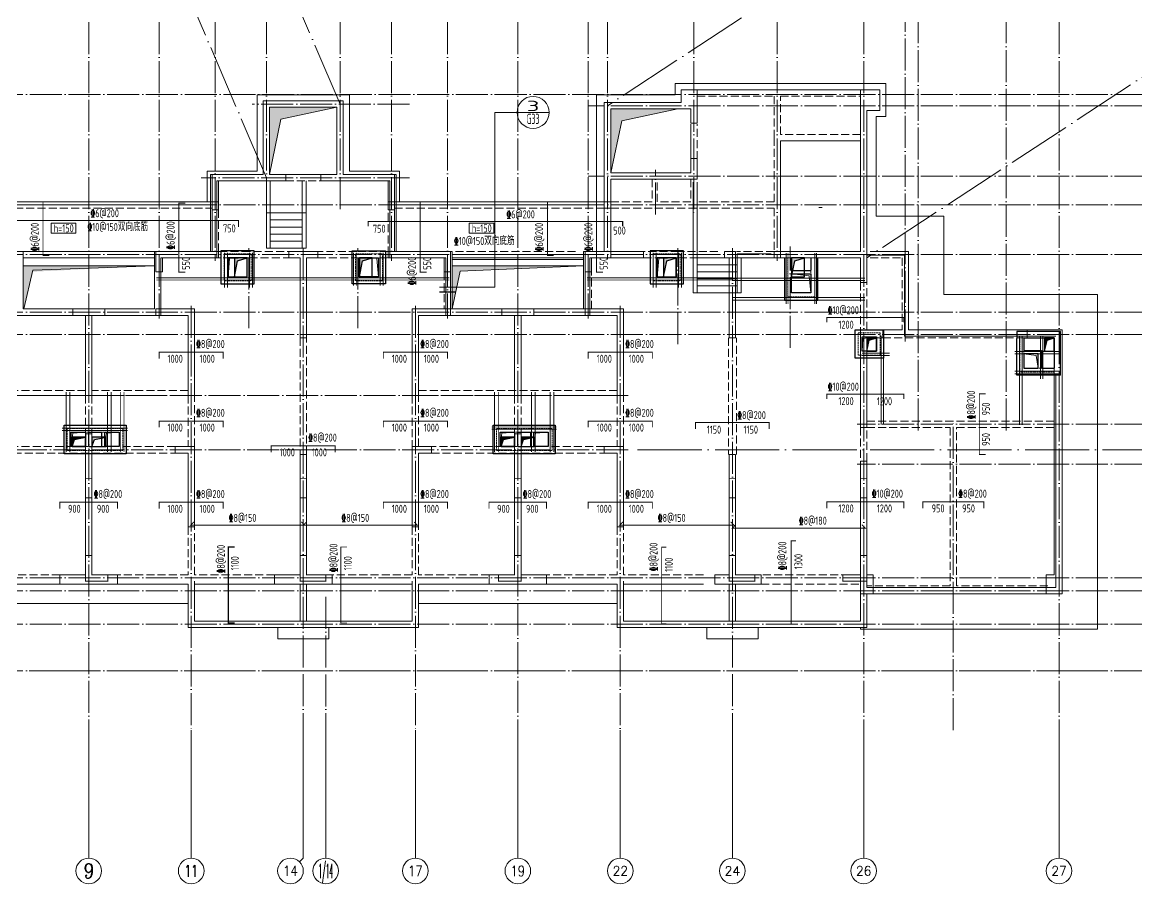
# Model space of a CAD drawing. Extents: x 5874492 to 7194610, y -939842 to -279257.
# Drawn here: x 6605975 to 6640777, y -862146 to -835237 of the extents above; entities that cross this region are included whole.
import ezdxf
from ezdxf.enums import TextEntityAlignment as Align

# ---------------------------------------------------------------- set-up
doc = ezdxf.new("R2010")
doc.units = 0
doc.header["$LTSCALE"] = 1000
doc.linetypes.add('DASH', pattern=[0.35, 0.25, -0.1])
doc.linetypes.add('DOTE', pattern=[2.42, 2, -0.2, 0.02, -0.2])
for name, color, linetype, lineweight in [('A-平面-屋面线', 40, 'Continuous', 30), ('A-平面-楼梯电梯、台阶坡道', 2, 'Continuous', 15), ('A-平面-楼梯电梯、台阶坡道$J6-屋面层平面图-4', 2, 'Continuous', 15), ('A-平面-虚线', 8, 'DASH', 15), ('A-标注-轴号', 3, 'Continuous', 15), ('A-标注-轴号文字', 7, 'Continuous', 15), ('A-立面-看线', 8, 'Continuous', 9), ('A-轴线-塔楼', 1, 'DOTE', 9), ('A-轴线-隔墙', 41, 'DOTE', 9), ('S-墙柱-COLU', 50, 'Continuous', 20), ('S-墙柱-WALL', 6, 'Continuous', 20), ('S-大样-DIM', 3, 'Continuous', 20), ('S-板-BEAM', 4, 'DASH', 20), ('S-板-BEAM-CON', 2, 'Continuous', 20), ('S-板-大样索引', 3, 'Continuous', 20), ('S-板-板厚', 191, 'Continuous', 20), ('S-板-板面填充', 251, 'Continuous', 20), ('S-板-楼板正筋', 107, 'Continuous', 20), ('S-板-楼板正筋文字', 107, 'Continuous', 20), ('S-板-楼板负筋', 1, 'Continuous', 20), ('S-板-楼板负筋文字', 7, 'Continuous', 20), ('S-板-模板线条', 140, 'Continuous', 20), ('S-板-洞口边线', 211, 'Continuous', 20), ('S-轴网-轴号', 3, 'Continuous', 20), ('S-轴网-轴线', 1, 'DOTE', 9)]:
    doc.layers.add(name, color=color, linetype=linetype, lineweight=lineweight)
doc.layers.add('HOLE', color=5, linetype='Continuous')
doc.layers.add('HOLE_HATCH', color=9, linetype='Continuous')
doc.styles.add('_TCH_AXIS', font='COMPLEX.shx', dxfattribs={"bigfont": 'hztxt.shx'})
doc.styles.add('COMPLEX', font='COMPLEX')
doc.styles.add('TSSD_Rein', font='tssdeng.shx', dxfattribs={"width": 0.7, "bigfont": 'hztxt.shx'})

# ---------------------------------------------------------------- blocks, each defined once
blk = doc.blocks.new('dsjhgkjhgk')
at = {"layer": 'S-板-BEAM'}
for p, q in [((6624691, -1595604), (6627091, -1595604)), ((6627091, -1595604), (6627091, -1596904)), ((6627291, -1595604), (6629791, -1595604)), ((6627291, -1596804), (6627291, -1595604)), ((6624691, -1597579), (6624691, -1596479)), ((6627091, -1596904), (6627091, -1598904)), ((6629791, -1596804), (6627291, -1596804)), ((6611841, -1598254), (6612941, -1598254)), ((6623291, -1598204), (6623291, -1598904)), ((6623441, -1598904), (6623441, -1598204)), ((6624491, -1598204), (6624491, -1598904)), ((6624691, -1598904), (6624691, -1598204)), ((6609741, -1598904), (6600491, -1598904)), ((6601991, -1599104), (6609541, -1599104)), ((6609741, -1600454), (6609741, -1598904)), ((6615041, -1598904), (6615041, -1600454)), ((6615241, -1599104), (6621791, -1599104)), ((6623291, -1598904), (6621991, -1598904)), ((6621991, -1599104), (6623366, -1599104)), ((6621991, -1600454), (6621991, -1599104)), ((6623366, -1599104), (6627091, -1599104)), ((6624491, -1598904), (6623441, -1598904)), ((6627091, -1598904), (6624691, -1598904)), ((6627091, -1599104), (6627091, -1600454)), ((6607741, -1600454), (6603641, -1600454)), ((6610716, -1600454), (6609741, -1600454)), ((6612141, -1600454), (6610716, -1600454)), ((6614066, -1600454), (6612841, -1600454)), ((6615041, -1600454), (6614066, -1600454)), ((6620891, -1600454), (6617041, -1600454)), ((6624116, -1600454), (6623016, -1600454)), ((6625341, -1600454), (6624116, -1600454)), ((6627091, -1600454), (6625916, -1600454)), ((6609541, -1600654), (6610708, -1600654)), ((6610708, -1600654), (6612141, -1600654)), ((6612841, -1600654), (6614066, -1600654)), ((6614066, -1600654), (6615241, -1600654)), ((6623016, -1600654), (6624116, -1600654)), ((6624116, -1600654), (6625341, -1600654)), ((6625916, -1600654), (6627491, -1600654)), ((6630091, -1600654), (6631091, -1600654)), ((6631091, -1600654), (6631091, -1602904)), ((6616791, -1601094), (6616791, -1602254)), ((6621391, -1602254), (6621391, -1601094)), ((6629791, -1601424), (6629791, -1602904)), ((6629991, -1602904), (6629991, -1601424)), ((6603641, -1602454), (6605191, -1602454)), ((6606191, -1602454), (6607741, -1602454)), ((6616791, -1602454), (6618591, -1602454)), ((6619591, -1602454), (6621391, -1602454)), ((6612291, -1603154), (6612291, -1606804)), ((6612491, -1606804), (6612491, -1603154)), ((6625666, -1603154), (6625666, -1606804)), ((6625916, -1606804), (6625916, -1603154)), ((6630491, -1603154), (6631191, -1603154)), ((6631191, -1603154), (6634316, -1603154)), ((6634316, -1603154), (6635001, -1603154)), ((6605591, -1604804), (6602591, -1604804)), ((6602591, -1604954), (6605591, -1604954)), ((6605591, -1604954), (6605591, -1606154)), ((6608791, -1604804), (6605791, -1604804)), ((6605791, -1604954), (6605791, -1606154)), ((6605791, -1604954), (6608791, -1604954)), ((6608791, -1604954), (6608791, -1606554)), ((6608991, -1606554), (6608991, -1604954)), ((6615791, -1604954), (6615791, -1606554)), ((6622191, -1604804), (6615991, -1604804)), ((6615991, -1604954), (6618991, -1604954)), ((6615991, -1606554), (6615991, -1604954)), ((6618991, -1604954), (6618991, -1606154)), ((6619191, -1604954), (6619191, -1606154)), ((6619191, -1604954), (6622191, -1604954)), ((6622191, -1604954), (6622191, -1606554)), ((6622391, -1606554), (6622391, -1604954)), ((6635841, -1605754), (6629991, -1605754)), ((6629791, -1605954), (6629791, -1607004)), ((6629991, -1607004), (6629991, -1605954)), ((6629991, -1605954), (6632591, -1605954)), ((6632591, -1605954), (6632591, -1610904)), ((6632791, -1605954), (6635841, -1605954)), ((6632791, -1610904), (6632791, -1605954)), ((6608391, -1606554), (6602991, -1606554)), ((6602991, -1606754), (6608391, -1606754)), ((6621791, -1606554), (6616391, -1606554)), ((6616391, -1606754), (6621791, -1606754)), ((6608791, -1609054), (6608791, -1610554)), ((6608991, -1610554), (6608991, -1609054)), ((6615791, -1609054), (6615791, -1610554)), ((6615991, -1610554), (6615991, -1609054)), ((6622191, -1609054), (6622191, -1610554)), ((6622391, -1610554), (6622391, -1609054)), ((6604791, -1610554), (6602591, -1610554)), ((6608791, -1610554), (6606591, -1610554)), ((6611841, -1610554), (6608991, -1610554)), ((6615791, -1610554), (6613291, -1610554)), ((6618191, -1610554), (6615991, -1610554)), ((6622191, -1610554), (6619991, -1610554)), ((6624891, -1610554), (6622391, -1610554)), ((6629791, -1610554), (6626691, -1610554)), ((6626691, -1610854), (6629791, -1610854)), ((6632591, -1610904), (6629991, -1610904)), ((6635641, -1610904), (6632791, -1610904))]:
    blk.add_line(p, q, dxfattribs=at)
at = {"layer": 'S-板-BEAM-CON'}
for p, q in [((6627191, -1595404), (6624691, -1595404)), ((6629791, -1595404), (6627191, -1595404)), ((6624491, -1596479), (6624491, -1597579)), ((6627291, -1597004), (6629791, -1597004)), ((6627291, -1600654), (6627291, -1597004)), ((6612941, -1598054), (6611841, -1598054)), ((6609541, -1599104), (6609541, -1600454)), ((6621991, -1598904), (6615041, -1598904)), ((6615241, -1600454), (6615241, -1599104)), ((6621791, -1599104), (6621791, -1600454)), ((6631291, -1600454), (6630091, -1600454)), ((6631291, -1602904), (6631291, -1600454)), ((6603641, -1600654), (6607741, -1600654)), ((6617041, -1600704), (6621141, -1600704)), ((6616991, -1602254), (6616991, -1601094)), ((6621191, -1601094), (6621191, -1602254)), ((6618591, -1602254), (6616991, -1602254)), ((6621191, -1602254), (6619591, -1602254)), ((6631091, -1602904), (6630491, -1602904)), ((6634316, -1602904), (6631291, -1602904)), ((6635001, -1602904), (6634316, -1602904)), ((6602591, -1610854), (6604791, -1610854)), ((6606591, -1610854), (6608791, -1610854)), ((6608791, -1610854), (6608791, -1612204)), ((6608991, -1610854), (6611841, -1610854)), ((6608991, -1612004), (6608991, -1610854)), ((6612291, -1610854), (6612291, -1612004)), ((6612491, -1612004), (6612491, -1610854)), ((6613291, -1610854), (6615791, -1610854)), ((6615791, -1610854), (6615791, -1612004)), ((6615991, -1610854), (6618191, -1610854)), ((6615991, -1612204), (6615991, -1610854)), ((6619991, -1610854), (6622191, -1610854)), ((6622191, -1610854), (6622191, -1612204)), ((6622391, -1610854), (6624891, -1610854)), ((6622391, -1612004), (6622391, -1610854)), ((6625691, -1610854), (6625691, -1612004)), ((6625891, -1612004), (6625891, -1610854)), ((6629791, -1611154), (6629791, -1612004)), ((6629991, -1611154), (6632691, -1611154)), ((6629991, -1612204), (6629991, -1611154)), ((6632691, -1611154), (6635641, -1611154)), ((6612291, -1612004), (6608991, -1612004)), ((6615791, -1612004), (6612491, -1612004)), ((6625691, -1612004), (6622391, -1612004)), ((6629791, -1612004), (6625891, -1612004)), ((6608791, -1612204), (6615991, -1612204)), ((6622191, -1612204), (6629991, -1612204))]:
    blk.add_line(p, q, dxfattribs=at)
at = {"layer": 'S-板-模板线条'}
for p, q in [((6609491, -1598054), (6611051, -1598054)), ((6609491, -1600454), (6609491, -1598054)), ((6615291, -1598054), (6613731, -1598054)), ((6615291, -1600454), (6615291, -1598054)), ((6609691, -1598254), (6611051, -1598254)), ((6609691, -1600654), (6609691, -1598254)), ((6615091, -1598254), (6613731, -1598254)), ((6615091, -1600654), (6615091, -1598254)), ((6602041, -1598904), (6609491, -1598904)), ((6602041, -1599004), (6609491, -1599004)), ((6615291, -1598904), (6621701, -1598904)), ((6615291, -1599004), (6621741, -1599004)), ((6621991, -1599104), (6621991, -1600654)), ((6621791, -1599194), (6621791, -1600454)), ((6632391, -1599354), (6632391, -1601804)), ((6601991, -1600454), (6603641, -1600454)), ((6607741, -1600454), (6603641, -1600454)), ((6603641, -1600454), (6603641, -1602254)), ((6607741, -1600454), (6609491, -1600454)), ((6607741, -1602254), (6607741, -1600454)), ((6617041, -1600454), (6615291, -1600454)), ((6617041, -1602254), (6617041, -1600454)), ((6621141, -1600454), (6621141, -1602254)), ((6621791, -1600454), (6621141, -1600454)), ((6607741, -1600654), (6603641, -1600654)), ((6607941, -1600654), (6609691, -1600654)), ((6607941, -1602454), (6607941, -1600654)), ((6616841, -1600654), (6615091, -1600654)), ((6616841, -1602454), (6616841, -1600654)), ((6617041, -1600554), (6621141, -1600554)), ((6617041, -1600654), (6621141, -1600654)), ((6621341, -1600654), (6621341, -1602454)), ((6621991, -1600654), (6621341, -1600654)), ((6629991, -1600574), (6631171, -1600574)), ((6631171, -1600574), (6631171, -1603104)), ((6607741, -1600904), (6603641, -1600904)), ((6617041, -1600904), (6621141, -1600904)), ((6632391, -1601804), (6637191, -1601804)), ((6637191, -1601804), (6637191, -1612254)), ((6603641, -1602254), (6607741, -1602254)), ((6621141, -1602254), (6617041, -1602254)), ((6603441, -1602454), (6607941, -1602454)), ((6621341, -1602454), (6616841, -1602454)), ((6631171, -1603104), (6635891, -1603104)), ((6635890, -1604274), (6635891, -1610954)), ((6608991, -1612004), (6608991, -1610754)), ((6615791, -1610754), (6615791, -1612004)), ((6622391, -1612004), (6622391, -1610754)), ((6629791, -1610754), (6629791, -1612004)), ((6629991, -1610954), (6629991, -1610754)), ((6635891, -1610954), (6629991, -1610954)), ((6608791, -1611454), (6602591, -1611454)), ((6608791, -1612204), (6608791, -1611454)), ((6615991, -1611454), (6615991, -1612204)), ((6622191, -1611454), (6615991, -1611454)), ((6622191, -1612204), (6622191, -1611454)), ((6615791, -1612004), (6608991, -1612004)), ((6629791, -1612004), (6622391, -1612004)), ((6608891, -1612204), (6608791, -1612204)), ((6615991, -1612204), (6608891, -1612204)), ((6622291, -1612204), (6622191, -1612204)), ((6629991, -1612204), (6622291, -1612204)), ((6637191, -1612254), (6629791, -1612254))]:
    blk.add_line(p, q, dxfattribs=at)
for points in [[(6621551, -1598904), (6621551, -1595564), (6624001, -1595564), (6624001, -1595214), (6630581, -1595214), (6630581, -1596244), (6630281, -1596244), (6630281, -1599354), (6632391, -1599354)], [(6609391, -1598904), (6609391, -1597954), (6610951, -1597954), (6610951, -1595564), (6613831, -1595564), (6613831, -1597954), (6615391, -1597954), (6615391, -1598904)], [(6626591, -1612204), (6626591, -1612554), (6624991, -1612554), (6624991, -1612204)], [(6629791, -1612254), (6629791, -1612204)]]:
    blk.add_lwpolyline(points, dxfattribs=at)
blk.add_lwpolyline([(6611591, -1612204), (6613191, -1612204), (6613191, -1612554), (6611591, -1612554)], close=True, dxfattribs=at)
blk = doc.blocks.new('A$C1FD31F5A')
at = {"layer": 'S-板-大样索引'}
for p, q in [((18678, -509), (19376, -509)), ((18678, -5970), (18678, -509)), ((20376, -509), (19376, -509)), ((16950, -5970), (18678, -5970))]:
    blk.add_line(p, q, dxfattribs=at)
at = {"layer": 'S-板-大样索引', "const_width": 50}
blk.add_lwpolyline([(16950, -6120), (17450, -6120)], dxfattribs=at)
at = {"layer": 'S-板-大样索引'}
blk.add_circle((19876, -509), 500, dxfattribs=at)
at = {"layer": 'S-板-大样索引', "color": 7, "style": 'TSSD_Rein'}
for s, width, p, p2 in [('3', 2.321429, (19675, -469), (20077, -469)), ('G33', 0.590909, (19675, -871), (20077, -871))]:
    blk.add_text(s, height=322, dxfattribs=dict(at, width=width)).set_placement(p, p2, align=Align.FIT)
blk = doc.blocks.new('_AXISO')
blk.add_circle((0, 0), 0.5)
at = {"layer": 'S-轴网-轴号', "style": 'COMPLEX', "width": 1.041667}
blk.add_attdef('A', text='', height=0.56, dxfattribs=at).set_placement((-0.25, -0.28), (0.25, -0.28), align=Align.FIT)
blk = doc.blocks.new('ZHOUWANG3')
at = {"layer": 'A-标注-轴号'}
for p, q in [((105552, 226834), (105552, 222834)), ((108752, 226834), (108752, 222834)), ((112252, 226834), (112252, 222834)), ((112952, 226834), (112952, 222834)), ((115752, 226834), (115752, 222834)), ((118952, 226834), (118952, 222834)), ((122152, 226834), (122152, 222834)), ((125652, 226834), (125652, 222834)), ((129752, 226834), (129752, 222834)), ((135852, 226834), (135852, 222834)), ((112135, 222716), (112252, 222834))]:
    blk.add_line(p, q, dxfattribs=at)
at = {"layer": 'A-轴线-塔楼', "linetype": 'DOTE', "ltscale": 0.5}
for p, q in [((105552, 248942), (105552, 226834)), ((107752, 248942), (107752, 239686)), ((109502, 248942), (109502, 241486)), ((111102, 248942), (111102, 242986)), ((113402, 248942), (113402, 243076)), ((115002, 248942), (115002, 241486)), ((116752, 248942), (116752, 239686)), ((118952, 248942), (118952, 226834)), ((121152, 248942), (121152, 239686)), ((121752, 248942), (121752, 241550)), ((124452, 248942), (124452, 242986)), ((127052, 248942), (127052, 241486)), ((129752, 248942), (129752, 226834)), ((135852, 248942), (135852, 226834)), ((139798, 246686), (85362, 246686)), ((115570, 246386), (110660, 246386)), ((139798, 246336), (121152, 246336)), ((115570, 244086), (109062, 244086)), ((139798, 244136), (121152, 244136)), ((139798, 243236), (85362, 243236)), ((112252, 241886), (112252, 226834)), ((125652, 241886), (125652, 226834)), ((139798, 241686), (85362, 241686)), ((139798, 239886), (85362, 239886)), ((108752, 240086), (108752, 226834)), ((115752, 240086), (115752, 226834)), ((122152, 240086), (122152, 225988)), ((139798, 239186), (85362, 239186)), ((122394, 235586), (101608, 235586)), ((139798, 231586), (85362, 231586)), ((112952, 230993), (112952, 226834)), ((139798, 228686), (85362, 228686))]:
    blk.add_line(p, q, dxfattribs=at)
at = {"layer": 'A-轴线-隔墙', "ltscale": 0.5}
for p, q in [((131052, 238966), (131052, 248942)), ((131452, 236186), (131452, 248942)), ((134202, 236186), (134202, 248942)), ((123252, 242936), (123252, 244336)), ((110552, 239386), (110552, 241886)), ((113952, 239386), (113952, 241886)), ((123952, 238886), (123952, 241886)), ((127452, 238770), (127452, 241936)), ((122394, 237286), (101608, 237286)), ((139798, 236386), (129552, 236386)), ((132552, 226834), (132552, 236486)), ((139798, 235136), (129552, 235136)), ((139798, 231186), (85362, 231186)), ((139798, 230136), (85362, 230136))]:
    blk.add_line(p, q, dxfattribs=at)
at = {"layer": 'A-标注-轴号'}
ref = blk.add_blockref('_AXISO', (105552, 222434), dxfattribs=dict(at, xscale=800, yscale=800, zscale=800))
ref.add_attrib('A', '9', dxfattribs={"layer": 'A-标注-轴号文字', "ltscale": 0.2, "height": 466, "style": '_TCH_AXIS'}).set_placement((105397, 222201), (105707, 222201), align=Align.FIT)
ref = blk.add_blockref('_AXISO', (108752, 222434), dxfattribs=dict(at, xscale=800, yscale=800, zscale=800))
ref.add_attrib('A', '11', dxfattribs={"layer": 'A-标注-轴号文字', "ltscale": 0.2, "height": 368.8, "style": '_TCH_AXIS'}).set_placement((108541, 222249), (108963, 222249), align=Align.FIT)
ref = blk.add_blockref('_AXISO', (111852, 222434), dxfattribs=dict(at, xscale=800, yscale=800, zscale=800))
ref.add_attrib('A', '14', dxfattribs={"layer": 'A-标注-轴号文字', "ltscale": 0.2, "height": 314.1, "style": '_TCH_AXIS'}).set_placement((111620, 222277), (112084, 222277), align=Align.FIT)
ref = blk.add_blockref('_AXISO', (112952, 222434), dxfattribs=dict(at, xscale=800, yscale=800, zscale=800))
ref.add_attrib('A', '1/14', dxfattribs={"layer": 'A-标注-轴号文字', "ltscale": 0.2, "height": 452.5, "style": '_TCH_AXIS', "width": 0.308824}).set_placement((112726, 222207), (113178, 222207), align=Align.FIT)
ref = blk.add_blockref('_AXISO', (115752, 222434), dxfattribs=dict(at, xscale=800, yscale=800, zscale=800))
ref.add_attrib('A', '17', dxfattribs={"layer": 'A-标注-轴号文字', "ltscale": 0.2, "height": 328.4, "style": '_TCH_AXIS'}).set_placement((115525, 222269), (115979, 222269), align=Align.FIT)
ref = blk.add_blockref('_AXISO', (118952, 222434), dxfattribs=dict(at, xscale=800, yscale=800, zscale=800))
ref.add_attrib('A', '19', dxfattribs={"layer": 'A-标注-轴号文字', "ltscale": 0.2, "height": 328.4, "style": '_TCH_AXIS'}).set_placement((118725, 222269), (119179, 222269), align=Align.FIT)
ref = blk.add_blockref('_AXISO', (122152, 222434), dxfattribs=dict(at, xscale=800, yscale=800, zscale=800))
ref.add_attrib('A', '22', dxfattribs={"layer": 'A-标注-轴号文字', "ltscale": 0.2, "height": 294.3, "style": '_TCH_AXIS'}).set_placement((121914, 222286), (122390, 222286), align=Align.FIT)
ref = blk.add_blockref('_AXISO', (125652, 222434), dxfattribs=dict(at, xscale=800, yscale=800, zscale=800))
ref.add_attrib('A', '24', dxfattribs={"layer": 'A-标注-轴号文字', "ltscale": 0.2, "height": 282.2, "style": '_TCH_AXIS'}).set_placement((125410, 222293), (125894, 222293), align=Align.FIT)
ref = blk.add_blockref('_AXISO', (129752, 222434), dxfattribs=dict(at, xscale=800, yscale=800, zscale=800))
ref.add_attrib('A', '26', dxfattribs={"layer": 'A-标注-轴号文字', "ltscale": 0.2, "height": 294.3, "style": '_TCH_AXIS'}).set_placement((129514, 222286), (129990, 222286), align=Align.FIT)
ref = blk.add_blockref('_AXISO', (135852, 222434), dxfattribs=dict(at, xscale=800, yscale=800, zscale=800))
ref.add_attrib('A', '27', dxfattribs={"layer": 'A-标注-轴号文字', "ltscale": 0.2, "height": 294.3, "style": '_TCH_AXIS'}).set_placement((135614, 222286), (136090, 222286), align=Align.FIT)
blk = doc.blocks.new('sgjhfgjhgj')
at = {"layer": 'HOLE_HATCH', "ltscale": 0.5}
for points in [[(282019, 605212), (282419, 605212), (282119, 605112), (282019, 604612)], [(285919, 605212), (286319, 605212), (286019, 605112), (285919, 604612)], [(295419, 605212), (295819, 605212), (295519, 605112), (295419, 604612)], [(299419, 605212), (299819, 605212), (299519, 605112), (299419, 604612)], [(301769, 602712), (302069, 602712), (301844, 602637), (301769, 602292)], [(307319, 602712), (307619, 602712), (307394, 602637), (307319, 602292)], [(276948, 599612), (277368, 599612), (277023, 599537), (276948, 599312)], [(277569, 599612), (278014, 599612), (277644, 599537), (277569, 599312)], [(290348, 599612), (290769, 599612), (290423, 599537), (290348, 599312)], [(290969, 599612), (291381, 599612), (291044, 599537), (290969, 599312)]]:
    blk.add_hatch(color=256, dxfattribs=at).paths.add_polyline_path(points)
at = {"layer": 'HOLE', "ltscale": 0.5}
for points in [[(282019, 604612), (282419, 604612), (282419, 605212), (282019, 605212)], [(285919, 604612), (286319, 604612), (286319, 605212), (285919, 605212)], [(295419, 604612), (295819, 604612), (295819, 605212), (295419, 605212)], [(299419, 604612), (299819, 604612), (299819, 605212), (299419, 605212)], [(301769, 602292), (302069, 602292), (302069, 602712), (301769, 602712)], [(307319, 602292), (307619, 602292), (307619, 602712), (307319, 602712)], [(276948, 599312), (277368, 599312), (277368, 599612), (276948, 599612)], [(277569, 599312), (278014, 599312), (278014, 599612), (277569, 599612)], [(290348, 599312), (290769, 599312), (290769, 599612), (290348, 599612)], [(290969, 599312), (291381, 599312), (291381, 599612), (290969, 599612)]]:
    blk.add_lwpolyline(points, close=True, dxfattribs=at)
for points in [[(282019, 604612), (282119, 605112), (282419, 605212)], [(285919, 604612), (286019, 605112), (286319, 605212)], [(295419, 604612), (295519, 605112), (295819, 605212)], [(299419, 604612), (299519, 605112), (299819, 605212)], [(301769, 602292), (301844, 602637), (302069, 602712)], [(307319, 602292), (307394, 602637), (307619, 602712)], [(276948, 599312), (277023, 599537), (277368, 599612)], [(277569, 599312), (277644, 599537), (278014, 599612)], [(290348, 599312), (290423, 599537), (290769, 599612)], [(290969, 599312), (291044, 599537), (291381, 599612)]]:
    blk.add_lwpolyline(points, dxfattribs=at)
blk = doc.blocks.new('FD2')
at = {"layer": 'A-平面-屋面线', "ltscale": 0.2}
for points in [[(335694, 730530), (336584, 730530), (336584, 731420), (335694, 731420)], [(335914, 730750), (336364, 730750), (336364, 731200), (335914, 731200)]]:
    blk.add_lwpolyline(points, close=True, dxfattribs=at)
at = {"layer": 'A-平面-虚线', "ltscale": 0.2}
for points in [[(335794, 730630), (336484, 730630), (336484, 731320), (335794, 731320)], [(335914, 730750), (336364, 730750), (336364, 731200), (335914, 731200)]]:
    blk.add_lwpolyline(points, close=True, dxfattribs=at)
at = {"layer": 'A-立面-看线'}
blk.add_lwpolyline([(335914, 730750), (335964, 731175), (336364, 731200)], dxfattribs=at)
blk.add_lwpolyline([(335944, 730750), (336364, 730750), (336364, 731050), (335944, 731050)], close=True, dxfattribs=at)
blk = doc.blocks.new('FD1')
at = {"layer": 'A-平面-屋面线', "ltscale": 0.2}
for points in [[(739026, 652742), (740066, 652742), (740066, 653782), (739026, 653782)], [(739246, 652962), (739846, 652962), (739846, 653562), (739246, 653562)]]:
    blk.add_lwpolyline(points, close=True, dxfattribs=at)
at = {"layer": 'A-平面-虚线', "ltscale": 0.2}
for points in [[(739126, 652842), (739966, 652842), (739966, 653682), (739126, 653682)], [(739246, 652962), (739846, 652962), (739846, 653562), (739246, 653562)]]:
    blk.add_lwpolyline(points, close=True, dxfattribs=at)
at = {"layer": 'A-立面-看线'}
blk.add_lwpolyline([(739246, 652962), (739296, 653537), (739846, 653562)], dxfattribs=at)
blk.add_lwpolyline([(739446, 652962), (739846, 652962), (739846, 653562), (739446, 653562)], close=True, dxfattribs=at)
blk = doc.blocks.new('FD3')
at = {"layer": 'A-平面-屋面线'}
for p, q in [((775208, 667409), (775208, 668729)), ((775428, 668729), (775428, 668329)), ((776028, 668329), (776028, 668709)), ((776248, 668729), (776248, 667409)), ((776028, 668329), (775428, 668329)), ((776248, 667409), (775208, 667409))]:
    blk.add_line(p, q, dxfattribs=at)
blk.add_lwpolyline([(775428, 668229), (775428, 667629), (776028, 667629), (776028, 668229)], close=True, dxfattribs=at)
at = {"layer": 'A-平面-虚线', "linetype": 'DASH', "ltscale": 0.2}
for p, q in [((775308, 668726), (775308, 667509)), ((775428, 668729), (775428, 667629)), ((776028, 667629), (776028, 668709)), ((776148, 667509), (776148, 668729)), ((775308, 667509), (776148, 667509)), ((775428, 667629), (776028, 667629))]:
    blk.add_line(p, q, dxfattribs=at)
blk.add_lwpolyline([(775628, 668129), (775628, 668729), (776028, 668729), (776028, 668129)], close=True, dxfattribs=at)
at = {"layer": 'A-立面-看线'}
blk.add_lwpolyline([(776028, 668229), (775480, 668169), (775428, 667629)], dxfattribs=at)
blk = doc.blocks.new('FD5')
at = {"layer": 'A-平面-屋面线'}
for p, q in [((749151, 646872), (749151, 647322)), ((749151, 647322), (749551, 647322)), ((749551, 647322), (749551, 646872)), ((749151, 646872), (749551, 646872))]:
    blk.add_line(p, q, dxfattribs=at)
at = {"layer": 'A-平面-屋面线', "ltscale": 0.2}
blk.add_lwpolyline([(748381, 647542), (750321, 647542), (750321, 646652), (748381, 646652)], close=True, dxfattribs=at)
at = {"layer": 'A-平面-屋面线'}
for points in [[(748601, 647322), (749051, 647322), (749051, 646872), (748601, 646872)], [(749651, 647322), (750101, 647322), (750101, 646872), (749651, 646872)]]:
    blk.add_lwpolyline(points, close=True, dxfattribs=at)
at = {"layer": 'A-平面-虚线', "ltscale": 0.2}
for points in [[(748481, 647442), (750221, 647442), (750221, 646752), (748481, 646752)], [(748601, 647322), (750101, 647322), (750101, 646872), (748601, 646872)], [(749696, 647172), (749251, 647172), (749251, 646872), (749696, 646872)]]:
    blk.add_lwpolyline(points, close=True, dxfattribs=at)
at = {"layer": 'A-立面-看线'}
for points in [[(748601, 646872), (748651, 647297), (749051, 647322)], [(749651, 646872), (749701, 647297), (750101, 647322)]]:
    blk.add_lwpolyline(points, dxfattribs=at)
blk.add_lwpolyline([(748606, 647172), (749051, 647172), (749051, 646872), (748606, 646872)], close=True, dxfattribs=at)
blk = doc.blocks.new('FD6')
at = {"layer": 'A-平面-屋面线'}
for p, q in [((737670, 641121), (737670, 640901)), ((737450, 640921), (737450, 640521)), ((737670, 639751), (737670, 640901)), ((737450, 640521), (736900, 640521)), ((736900, 640521), (736900, 639971)), ((737000, 640421), (737450, 640421)), ((737000, 639971), (737000, 640421)), ((737450, 640421), (737450, 639971)), ((736300, 639751), (737670, 639751)), ((736900, 639971), (736500, 639971)), ((737450, 639971), (737000, 639971))]:
    blk.add_line(p, q, dxfattribs=at)
for points in [[(736300, 639751), (736300, 641121), (737670, 641121)], [(737450, 640921), (736500, 640921), (736500, 639971)]]:
    blk.add_lwpolyline(points, dxfattribs=at)
at = {"layer": 'A-平面-虚线', "linetype": 'DASH', "ltscale": 0.2}
for p, q in [((737450, 639971), (737450, 640921)), ((737570, 639851), (737570, 640921)), ((736500, 639971), (737450, 639971)), ((736500, 639851), (737570, 639851))]:
    blk.add_line(p, q, dxfattribs=at)
blk.add_lwpolyline([(736800, 640501), (736500, 640501), (736500, 640921), (736800, 640921)], close=True, dxfattribs=at)
for points in [[(737570, 640921), (737450, 640921)], [(736500, 639851), (736500, 639751)]]:
    blk.add_lwpolyline(points, dxfattribs=at)
at = {"layer": 'A-立面-看线'}
blk.add_lwpolyline([(737000, 639971), (737059, 640369), (737450, 640421)], dxfattribs=at)

msp = doc.modelspace()

# ---------------------------------------------------------------- hatches: boundary and pattern name
at = {"layer": 'S-板-板面填充'}
h = msp.add_hatch(color=256, dxfattribs=at)
h.dxf.hatch_style = 1
h.paths.add_polyline_path([(6615800.2, -837892.7), (6613700.2, -837892.7), (6613700.2, -839992.7), (6614045.6, -838263.2)])
h = msp.add_hatch(color=256, dxfattribs=at)
h.dxf.hatch_style = 1
h.paths.add_polyline_path([(6626450.2, -837942.7), (6624350.2, -837942.7), (6624350.2, -839942.7), (6624695.6, -838313.2)])
h = msp.add_hatch(color=256, dxfattribs=at)
h.dxf.hatch_style = 1
h.paths.add_polyline_path([(6610100.2, -842842.7), (6606000.2, -842842.7), (6606018.4, -844192.7), (6606300.7, -843028.1)])
h = msp.add_hatch(color=256, dxfattribs=at)
h.dxf.hatch_style = 1
h.paths.add_polyline_path([(6623500.2, -842842.7), (6619391.1, -842837.9), (6619400.2, -844192.7), (6619654.5, -843014.6)])

# ---------------------------------------------------------------- linework, layer by layer
at = {"layer": 'A-平面-楼梯电梯、台阶坡道', "elevation": 0}
for points in [[(6613600.2, -840192.7), (6613600.2, -842292.7), (6613720.2, -842292.7), (6613720.2, -840192.7)], [(6614840.2, -840192.7), (6614840.2, -842292.7), (6614720.2, -842292.7), (6614720.2, -840192.7)], [(6626930.2, -840232.7), (6626930.2, -843692.7), (6627050.2, -843692.7), (6627050.2, -840232.7)], [(6614840.2, -841192.7), (6613600.2, -841192.7)], [(6614720.2, -841412.7), (6613720.2, -841412.7)], [(6614720.2, -841632.7), (6613720.2, -841632.7)], [(6614720.2, -841852.7), (6613720.2, -841852.7)], [(6614720.2, -842072.7), (6613720.2, -842072.7)], [(6614720.2, -842292.7), (6613720.2, -842292.7)], [(6628300.2, -842472.7), (6628300.2, -843692.7), (6628420.2, -843692.7), (6628420.2, -842592.7)], [(6629360.2, -842472.7), (6628300.2, -842472.7), (6628300.2, -842472.7)], [(6627050.2, -842592.7), (6626930.2, -842592.7)], [(6628300.2, -842592.7), (6627050.2, -842592.7)], [(6628300.2, -842812.7), (6627050.2, -842812.7)], [(6628420.2, -842592.7), (6628300.2, -842592.7)], [(6629360.2, -842592.7), (6628420.2, -842592.7), (6628420.2, -842592.7)], [(6628300.2, -843032.7), (6627050.2, -843032.7)], [(6628300.2, -843252.7), (6627050.2, -843252.7)], [(6628300.2, -843472.7), (6627050.2, -843472.7)], [(6628300.2, -843692.7), (6627050.2, -843692.7)]]:
    msp.add_lwpolyline(points, dxfattribs=at)
at = {"layer": 'A-平面-楼梯电梯、台阶坡道$J6-屋面层平面图-4'}
msp.add_line((6630950.2, -841022.7), (6630850.2, -841022.7), dxfattribs=at)
at = {"layer": 'S-墙柱-COLU', "const_width": 30}
for points in [[(6607950.2, -849492.7), (6608150.2, -849492.7), (6608150.2, -850092.7), (6607950.2, -850092.7)], [(6614650.2, -849492.7), (6614850.2, -849492.7), (6614850.2, -850092.7), (6614650.2, -850092.7)], [(6621550.2, -849492.7), (6621350.2, -849492.7), (6621350.2, -850092.7), (6621550.2, -850092.7)], [(6628250.2, -849492.7), (6628050.2, -849492.7), (6628050.2, -850092.7), (6628250.2, -850092.7)], [(6632350.2, -849492.7), (6632150.2, -849492.7), (6632150.2, -850092.7), (6632350.2, -850092.7)], [(6607950.2, -852692.7), (6607950.2, -851892.7), (6608150.2, -851892.7), (6608150.2, -852492.7), (6608650.2, -852492.7), (6608650.2, -852692.7)], [(6614650.2, -852692.7), (6614650.2, -851892.7), (6614850.2, -851892.7), (6614850.2, -852492.7), (6615450.2, -852492.7), (6615450.2, -852692.7)], [(6621550.2, -852692.7), (6621550.2, -851892.7), (6621350.2, -851892.7), (6621350.2, -852492.7), (6620850.2, -852492.7), (6620850.2, -852692.7)], [(6628050.2, -852692.7), (6628050.2, -851892.7), (6628250.2, -851892.7), (6628250.2, -852492.7), (6628850.2, -852492.7), (6628850.2, -852692.7)], [(6632350.2, -852692.7), (6632350.2, -851892.7), (6632150.2, -851892.7), (6632150.2, -852492.7), (6631600.2, -852492.7), (6631600.2, -852692.7)]]:
    msp.add_lwpolyline(points, close=True, dxfattribs=at)
at = {"layer": 'S-墙柱-WALL'}
for points in [[(6624350.2, -840142.7), (6627050.2, -840142.7), (6627050.2, -839492.7), (6626850.2, -839492.7), (6626850.2, -839942.7), (6624350.2, -839942.7), (6624350.2, -837942.7), (6626850.2, -837942.7), (6626850.2, -838392.7), (6627050.2, -838392.7), (6627050.2, -837342.7), (6626550.2, -837342.7), (6626550.2, -837742.7), (6624150.2, -837742.7), (6624150.2, -841042.7), (6624350.2, -841042.7)], [(6632350.2, -837992.7), (6632350.2, -843362.7), (6632150.2, -843362.7), (6632150.2, -842592.7), (6629450.2, -842592.7), (6629450.2, -842392.7), (6629550.2, -842392.7), (6629550.2, -842392.7), (6632150.2, -842392.7), (6632150.2, -837342.7), (6632750.2, -837342.7), (6632750.2, -837992.7)], [(6617600.2, -841092.7), (6617600.2, -839992.7), (6616000.2, -839992.7), (6616000.2, -837692.7), (6613500.2, -837692.7), (6613500.2, -839992.7), (6611900.2, -839992.7), (6611900.2, -841092.7), (6612100.2, -841092.7), (6612100.2, -840192.7), (6614200.2, -840192.7), (6614200.2, -839992.7), (6613700.2, -839992.7), (6613700.2, -837892.7), (6615800.2, -837892.7), (6615800.2, -839992.7), (6615300.2, -839992.7), (6615300.2, -840192.7), (6617400.2, -840192.7), (6617400.2, -841092.7)], [(6610350.2, -842592.7), (6612100.2, -842592.7), (6612100.2, -842392.7), (6610150.2, -842392.7), (6610150.2, -843032.7), (6610350.2, -843032.7)], [(6614650.2, -845092.7), (6614850.2, -845092.7), (6614850.2, -842592.7), (6615200.2, -842592.7), (6615200.2, -842392.7), (6614300.2, -842392.7), (6614300.2, -842592.7), (6614650.2, -842592.7)], [(6619150.2, -842592.7), (6617400.2, -842592.7), (6617400.2, -842392.7), (6619350.2, -842392.7), (6619350.2, -843032.7), (6619150.2, -843032.7)], [(6625375.2, -842392.7), (6625375.2, -842592.7), (6623750.2, -842592.7), (6623750.2, -843032.7), (6623550.2, -843032.7), (6623550.2, -842392.7)], [(6628250.2, -845092.7), (6628050.2, -845092.7), (6628050.2, -842592.7), (6627900.2, -842592.7), (6627900.2, -842392.7), (6628250.2, -842392.7)], [(6608150.2, -846892.7), (6607950.2, -846892.7), (6607950.2, -844392.7), (6607550.2, -844392.7), (6607550.2, -844192.7), (6608550.2, -844192.7), (6608550.2, -844392.7), (6608150.2, -844392.7)], [(6610150.2, -844392.7), (6611150.2, -844392.7), (6611150.2, -846892.7), (6611350.2, -846892.7), (6611350.2, -844192.7), (6610150.2, -844192.7)], [(6619350.2, -844392.7), (6618350.2, -844392.7), (6618350.2, -846892.7), (6618150.2, -846892.7), (6618150.2, -844192.7), (6619350.2, -844192.7)], [(6621350.2, -846892.7), (6621550.2, -846892.7), (6621550.2, -844392.7), (6621950.2, -844392.7), (6621950.2, -844192.7), (6620950.2, -844192.7), (6620950.2, -844392.7), (6621350.2, -844392.7)], [(6624550.2, -844392.7), (6623550.2, -844392.7), (6623550.2, -844192.7), (6624750.2, -844192.7), (6624750.2, -846892.7), (6624550.2, -846892.7)], [(6632850.2, -845092.7), (6632350.2, -845092.7), (6632350.2, -847892.7), (6632150.2, -847892.7), (6632150.2, -844842.7), (6632850.2, -844842.7)], [(6637950.2, -852492.7), (6638200.2, -852492.7), (6638200.2, -845092.7), (6637360.2, -845092.7), (6637360.2, -844842.7), (6638450.2, -844842.7), (6638450.2, -853092.7), (6637950.2, -853092.7)], [(6608950.2, -852792.7), (6608950.2, -852492.7), (6608150.2, -852492.7), (6608150.2, -848092.7), (6607950.2, -848092.7), (6607950.2, -852492.7), (6607150.2, -852492.7), (6607150.2, -852792.7)], [(6620550.2, -852792.7), (6620550.2, -852492.7), (6621350.2, -852492.7), (6621350.2, -848092.7), (6621550.2, -848092.7), (6621550.2, -852492.7), (6622350.2, -852492.7), (6622350.2, -852792.7)], [(6611350.2, -850992.7), (6611350.2, -848492.7), (6610750.2, -848492.7), (6610750.2, -848692.7), (6611150.2, -848692.7), (6611150.2, -850992.7)], [(6615650.2, -852792.7), (6615650.2, -852492.7), (6614850.2, -852492.7), (6614850.2, -848742.7), (6614650.2, -848742.7), (6614650.2, -852492.7), (6613850.2, -852492.7), (6613850.2, -852792.7)], [(6618150.2, -850992.7), (6618150.2, -848492.7), (6618750.2, -848492.7), (6618750.2, -848692.7), (6618350.2, -848692.7), (6618350.2, -850992.7)], [(6624550.2, -848692.7), (6624150.2, -848692.7), (6624150.2, -848492.7), (6624750.2, -848492.7), (6624750.2, -850992.7), (6624550.2, -850992.7)], [(6627600.2, -852792.7), (6627600.2, -852492.7), (6628050.2, -852492.7), (6628050.2, -848742.7), (6628250.2, -848742.7), (6628250.2, -852492.7), (6629050.2, -852492.7), (6629050.2, -852792.7)], [(6632550.2, -852492.7), (6632350.2, -852492.7), (6632350.2, -848942.7), (6632150.2, -848942.7), (6632150.2, -853092.7), (6632550.2, -853092.7)]]:
    msp.add_lwpolyline(points, close=True, dxfattribs=at)
at = {"layer": 'S-板-板厚'}
for points in [[(6607650.5, -841514.5), (6606880.1, -841514.5), (6606880.1, -841824.8), (6607650.5, -841824.8)], [(6620704.3, -841514.5), (6619933.9, -841514.5), (6619933.9, -841824.8), (6620704.3, -841824.8)]]:
    msp.add_lwpolyline(points, close=True, dxfattribs=at)
at = {"layer": 'S-板-楼板正筋', "const_width": 30}
for points in [[(6612288.9, -842435.2), (6612288.9, -843524)], [(6612383.4, -842435.2), (6612383.4, -843524)], [(6613072.2, -842435.2), (6613072.2, -843524)], [(6613166.7, -842435.2), (6613166.7, -843524)], [(6616322.9, -842435.2), (6616322.9, -843462.7)], [(6616417.4, -842435.2), (6616417.4, -843462.7)], [(6617149.3, -842435.2), (6617149.3, -843462.7)], [(6617243.8, -842435.2), (6617243.8, -843462.7)], [(6625675.8, -842435.2), (6625675.8, -843528.2)], [(6625770.3, -842435.2), (6625770.3, -843528.2)], [(6626465.5, -842435.2), (6626465.5, -843528.2)], [(6626560, -842435.2), (6626560, -843528.2)], [(6629831.4, -842440.2), (6629831.4, -844041.2)], [(6629886.9, -842440.2), (6629886.9, -844041.2)], [(6630724.6, -842440.2), (6630724.6, -844041.2)], [(6630780.1, -842440.2), (6630780.1, -844041.2)], [(6614725.4, -843219.2), (6610163.7, -843219.2)], [(6614718.6, -843219.2), (6619312.1, -843219.2)], [(6628171, -843219.2), (6623615.3, -843219.2)], [(6628143.2, -843227.7), (6632293.3, -843227.7)], [(6614725.4, -843286.7), (6610163.7, -843286.7)], [(6614718.6, -843286.7), (6619312.1, -843286.7)], [(6628171, -843286.7), (6623615.3, -843286.7)], [(6628143.2, -843305.7), (6632293.3, -843305.7)], [(6628143.2, -843835.4), (6632293.3, -843835.4)], [(6628143.2, -843913.4), (6632293.3, -843913.4)], [(6632792.3, -845027.2), (6632792.3, -847809.7)], [(6632868.8, -845027.2), (6632868.8, -847809.7)], [(6637120.1, -845027.2), (6637120.1, -847814.8)], [(6637196.6, -845027.2), (6637196.6, -847814.8)], [(6637769.8, -845027.2), (6637769.8, -846382.5)], [(6637846.3, -845027.2), (6637846.3, -846382.5)], [(6632197.3, -845572.7), (6633067.4, -845572.7)], [(6632197.3, -845648.7), (6633067.4, -845648.7)], [(6636961.6, -845520.8), (6638382.8, -845520.8)], [(6636961.6, -845596.8), (6638382.8, -845596.8)], [(6636961.6, -846138.7), (6638382.8, -846138.7)], [(6636961.6, -846214.7), (6638382.8, -846214.7)], [(6607342.9, -848665.2), (6607342.9, -846785.2)], [(6607457.9, -848665.2), (6607457.9, -846785.2)], [(6608640, -848665.2), (6608640, -846785.2)], [(6608755, -848665.2), (6608755, -846785.2)], [(6609036.5, -848665.2), (6609036.5, -846785.2)], [(6609151.5, -848665.2), (6609151.5, -846785.2)], [(6620726.3, -848665.2), (6620726.3, -846785.2)], [(6620841.3, -848665.2), (6620841.3, -846785.2)], [(6621874.8, -848665.2), (6621874.8, -846785.2)], [(6621989.8, -848665.2), (6621989.8, -846785.2)], [(6622456.1, -848665.2), (6622456.1, -846785.2)], [(6622571.1, -848665.2), (6622571.1, -846785.2)], [(6609267.9, -847919.2), (6607219.9, -847919.2)], [(6609267.9, -847984.7), (6607219.9, -847984.7)], [(6620631, -847879), (6622658.8, -847879)], [(6620631, -847944.5), (6622658.8, -847944.5)], [(6611335.6, -850842.6), (6611229.5, -850948.7), (6614797.8, -850948.7), (6614691.7, -850842.6)], [(6614856.3, -850842.6), (6614750.2, -850948.7), (6618318.5, -850948.7), (6618212.4, -850842.6)], [(6624737.2, -850842.6), (6624631.1, -850948.7), (6628199.3, -850948.7), (6628093.3, -850842.6)], [(6628256.3, -850930.1), (6628150.2, -851036.2), (6632300.2, -851036.2), (6632194.2, -850930.1)]]:
    msp.add_lwpolyline(points, dxfattribs=at)
at = {"layer": 'S-板-楼板负筋'}
for points, const_width in [([(6606822.5, -842520.8), (6606622.5, -842520.8), (6606622.5, -840847.6), (6606822.5, -840847.6)], 30), ([(6611064.1, -843042.7), (6610864.1, -843042.7), (6610864.1, -840889.8), (6611064.1, -840889.8)], 30), ([(6618600.2, -843042.7), (6618400.2, -843042.7), (6618400.2, -840847.6), (6618600.2, -840847.6)], 30), ([(6622572.5, -842520.8), (6622372.5, -842520.8), (6622372.5, -840847.6), (6622572.5, -840847.6)], 30), ([(6624109.6, -843042.7), (6623909.6, -843042.7), (6623909.6, -840847.6), (6624109.6, -840847.6)], 30), ([(6603775.2, -841632.2), (6603775.2, -841432.2), (6612725.2, -841432.2), (6612725.2, -841632.2)], 30), ([(6616775.3, -841611.4), (6616775.3, -841461.4), (6624725.2, -841461.4), (6624725.2, -841611.4)], 35), ([(6631100.2, -844612.2), (6631100.2, -844462.2), (6633500.2, -844462.2), (6633500.2, -844612.2)], 30), ([(6610250.2, -845742.7), (6610250.2, -845542.7), (6612250.2, -845542.7), (6612250.2, -845742.7)], 30), ([(6617250.2, -845742.7), (6617250.2, -845542.7), (6619250.2, -845542.7), (6619250.2, -845742.7)], 30), ([(6623650.2, -845742.7), (6623650.2, -845542.7), (6625650.2, -845542.7), (6625650.2, -845742.7)], 30), ([(6631100.2, -847000.2), (6631100.2, -846850.2), (6633500.2, -846850.2), (6633500.2, -847000.2)], 30), ([(6636062.7, -848742.7), (6635862.7, -848742.7), (6635862.7, -846842.7), (6636062.7, -846842.7)], 30), ([(6610250.2, -847892.7), (6610250.2, -847692.7), (6612250.2, -847692.7), (6612250.2, -847892.7)], 30), ([(6617250.2, -847892.7), (6617250.2, -847692.7), (6619250.2, -847692.7), (6619250.2, -847892.7)], 30), ([(6623650.2, -847892.7), (6623650.2, -847692.7), (6625650.2, -847692.7), (6625650.2, -847892.7)], 30), ([(6627000.2, -847940.2), (6627000.2, -847740.2), (6629300.2, -847740.2), (6629300.2, -847940.2)], 30), ([(6613750.2, -848667.7), (6613750.2, -848467.7), (6615750.2, -848467.7), (6615750.2, -848667.7)], 30), ([(6631100.2, -850417.7), (6631100.2, -850217.7), (6633500.2, -850217.7), (6633500.2, -850417.7)], 30), ([(6634100.2, -850417.7), (6634100.2, -850217.7), (6636000.2, -850217.7), (6636000.2, -850417.7)], 30), ([(6607150.2, -850429.2), (6607150.2, -850229.2), (6608950.2, -850229.2), (6608950.2, -850429.2)], 30), ([(6610250.2, -850429.2), (6610250.2, -850229.2), (6612250.2, -850229.2), (6612250.2, -850429.2)], 30), ([(6617250.2, -850429.2), (6617250.2, -850229.2), (6619250.2, -850229.2), (6619250.2, -850429.2)], 30), ([(6620550.2, -850429.2), (6620550.2, -850229.2), (6622350.2, -850229.2), (6622350.2, -850429.2)], 30), ([(6623650.2, -850429.2), (6623650.2, -850229.2), (6625650.2, -850229.2), (6625650.2, -850429.2)], 30), ([(6630136, -854042.1), (6629986, -854042.1), (6629986, -851432.7), (6630136, -851432.7)], 30), ([(6612608.5, -854001.3), (6612408.5, -854001.3), (6612408.5, -851627.7), (6612608.5, -851627.7)], 35), ([(6616120.6, -854001.1), (6615920.6, -854001.1), (6615920.6, -851627.7), (6616120.6, -851627.7)], 30), ([(6626092.6, -854031.5), (6625942.6, -854031.5), (6625942.6, -851632.7), (6626092.6, -851632.7)], 30)]:
    msp.add_lwpolyline(points, dxfattribs=dict(at, const_width=const_width))
at = {"layer": 'S-板-模板线条'}
for points in [[(6610010.2, -842842.7), (6606000.2, -842842.7)], [(6619490.2, -842842.7), (6623410.2, -842842.7)]]:
    msp.add_lwpolyline(points, dxfattribs=at)
at = {"layer": 'S-板-洞口边线'}
for points in [[(6615800.2, -837892.7), (6613700.2, -837892.7), (6613700.2, -839992.7), (6614045.6, -838263.2)], [(6626450.2, -837942.7), (6624350.2, -837942.7), (6624350.2, -839942.7), (6624695.6, -838313.2)]]:
    msp.add_lwpolyline(points, close=True, dxfattribs=at)
for points in [[(6606018.4, -844192.7), (6606300.7, -842978.1), (6610100.2, -842842.7)], [(6619400.2, -844192.7), (6619654.5, -843014.6), (6623500.2, -842842.7)]]:
    msp.add_lwpolyline(points, dxfattribs=at)
at = {"layer": 'S-轴网-轴线'}
for points in [[(6615900.2, -837792.7), (6610212.2, -824488.9)], [(6642604, -825805.7), (6624250.1, -837842.7)], [(6613600.2, -840092.7), (6607912.2, -826788.9)], [(6650704.1, -830555.7), (6632350.2, -842592.7)], [(6625192, -848592.7), (6642236.8, -848592.7)], [(6586831.8, -855492.7), (6643646.7, -855492.7)]]:
    msp.add_lwpolyline(points, dxfattribs=at)

# ---------------------------------------------------------------- block references
for name, p in [('ZHOUWANG3', (6502498.3, -1084179.1)), ('FD1', (5873154, -1496154.2)), ('FD1', (5886554, -1496154.2)), ('sgjhfgjhgj', (6330581.7, -1447804.8)), ('FD5', (5858898.9, -1495365)), ('FD5', (5872298.7, -1495365))]:
    msp.add_blockref(name, p)
at = {"xscale": -1}
for name, p in [('FD1', (7356346.5, -1496154.2)), ('FD3', (7406028.1, -1511321.2)), ('FD6', (7374699.9, -1486013.9))]:
    msp.add_blockref(name, p, dxfattribs=at)
at = {"xscale": -1, "rotation": 90}
msp.add_blockref('FD2', (7363400.4, -509148.7), dxfattribs=at)
at = {"layer": 'S-大样-DIM'}
msp.add_blockref('dsjhgkjhgk', (2359.6, 758061.5), dxfattribs=at)
at = {"layer": 'S-板-BEAM-CON', "ltscale": 0.2}
msp.add_blockref('A$C1FD31F5A', (6602050.2, -837542.7), dxfattribs=at)

# ---------------------------------------------------------------- texts
at = {"layer": 'S-板-板厚', "style": 'TSSD_Rein', "width": 0.7}
for p in [(6607271.3, -841671), (6620325.1, -841671)]:
    msp.add_text('h=150', height=250, dxfattribs=at).set_placement(p, align=Align.MIDDLE)
at = {"layer": 'S-板-楼板正筋文字', "style": 'TSSD_Rein', "width": 0.7}
for p in [(6608009.6, -841754.2), (6619454.6, -842195.2)]:
    msp.add_text('\x8410@150双向底筋', height=250, dxfattribs=at).set_placement(p)
at = {"layer": 'S-板-楼板正筋文字', "linetype": 'Continuous', "style": 'TSSD_Rein', "width": 0.7}
for s, p in [('\x848@150', (6612419.2, -850842.9)), ('\x848@150', (6615939.9, -850842.9)), ('\x848@150', (6625820.8, -850842.9)), ('\x848@180', (6630225.2, -850930.4))]:
    msp.add_text(s, height=250, dxfattribs=at).set_placement(p)
at = {"layer": 'S-板-楼板负筋文字', "linetype": 'Continuous', "style": 'TSSD_Rein', "width": 0.7}
for s, p in [('\x846@200', (6608104.5, -841326.4)), ('\x8410@200', (6631126.7, -844356.4)), ('\x848@200', (6611402.7, -845411.3)), ('\x848@200', (6618402.7, -845411.3)), ('\x848@200', (6624802.7, -845411.3)), ('\x8410@200', (6631126.7, -846744.4)), ('\x848@200', (6611402.7, -847561.3)), ('\x848@200', (6618402.7, -847561.3)), ('\x848@200', (6624802.7, -847561.3)), ('\x848@200', (6628302.7, -847634.4)), ('\x848@200', (6614902.7, -848336.3)), ('\x848@200', (6608202.7, -850097.8)), ('\x848@200', (6611402.7, -850097.8)), ('\x848@200', (6618402.7, -850097.8)), ('\x848@200', (6621602.7, -850097.8)), ('\x848@200', (6624802.7, -850097.8)), ('\x8410@200', (6632502.7, -850086.3)), ('\x848@200', (6635202.7, -850086.3))]:
    msp.add_text(s, height=250, dxfattribs=at).set_placement(p)
at = {"layer": 'S-板-楼板负筋文字', "style": 'TSSD_Rein', "width": 0.7}
msp.add_text('\x846@200', height=250, dxfattribs=at).set_placement((6621982, -841361.4), align=Align.RIGHT)
at = {"layer": 'S-板-楼板负筋文字', "linetype": 'Continuous', "style": 'TSSD_Rein', "width": 0.7}
for s, p in [('\x846@200', (6606491.1, -842390.3)), ('\x846@200', (6610732.7, -842340.2)), ('\x846@200', (6622241.1, -842390.3)), ('\x846@200', (6623778.2, -842390.3)), ('\x846@200', (6618268.8, -843449.5)), ('\x848@200', (6635731.3, -847640.2))]:
    msp.add_text(s, height=250, rotation=90, dxfattribs=at).set_placement(p)
for s, p in [('750', (6612441.3, -841549.9)), ('1200', (6631700.2, -844558.4)), ('1000', (6610750.2, -845622.7)), ('1000', (6611750.2, -845622.7)), ('1000', (6617750.2, -845622.7)), ('1000', (6618750.2, -845622.7)), ('1000', (6624150.2, -845622.7)), ('1000', (6625150.2, -845622.7)), ('1200', (6631700.2, -846946.4)), ('1200', (6632900.2, -846950.2)), ('1000', (6610750.2, -847772.7)), ('1000', (6611750.2, -847772.7)), ('1000', (6617750.2, -847772.7)), ('1000', (6618750.2, -847772.7)), ('1000', (6624150.2, -847772.7)), ('1000', (6625150.2, -847772.7)), ('1150', (6627575.2, -847836.4)), ('1150', (6628725.2, -847836.4)), ('1000', (6614250.2, -848547.7)), ('1000', (6615250.2, -848547.7)), ('900', (6607600.2, -850309.2)), ('900', (6608500.2, -850309.2)), ('1000', (6610750.2, -850309.2)), ('1000', (6611750.2, -850309.2)), ('1000', (6617750.2, -850309.2)), ('1000', (6618750.2, -850309.2)), ('900', (6621000.2, -850309.2)), ('900', (6621900.2, -850309.2)), ('1000', (6624150.2, -850309.2)), ('1000', (6625150.2, -850309.2)), ('1200', (6631700.2, -850297.7)), ('1200', (6632900.2, -850297.7)), ('950', (6634575.2, -850297.7)), ('950', (6635525.2, -850297.7))]:
    msp.add_text(s, height=250, dxfattribs=at).set_placement(p, align=Align.TOP_CENTER)
at = {"layer": 'S-板-楼板负筋文字', "style": 'TSSD_Rein', "width": 0.7}
msp.add_text('750', height=250, dxfattribs=at).set_placement((6617320.3, -841561.4), align=Align.TOP_RIGHT)
msp.add_text('500', height=250, dxfattribs=at).set_placement((6624430.2, -841618.9), align=Align.TOP_LEFT)
at = {"layer": 'S-板-楼板负筋文字', "linetype": 'Continuous', "style": 'TSSD_Rein', "width": 0.7}
for s, p in [('550', (6610960.3, -842767.7)), ('550', (6618496.4, -842767.7)), ('550', (6624005.8, -842767.7)), ('950', (6635942.7, -847317.7)), ('950', (6635942.7, -848267.7)), ('1100', (6612488.5, -852135.2)), ('1100', (6616016.8, -852135.2)), ('1300', (6630086, -852082.7)), ('1100', (6626042.6, -852182.7))]:
    msp.add_text(s, height=250, rotation=90, dxfattribs=at).set_placement(p, align=Align.TOP_CENTER)
at = {"layer": 'S-板-楼板负筋文字', "color": 6, "linetype": 'Continuous', "style": 'TSSD_Rein', "width": 0.7}
for p in [(6625813.5, -852387.2), (6629835.4, -852352.7), (6612302.4, -852454.2), (6615819.6, -852414.7)]:
    msp.add_text('\x848@200', height=250, rotation=89.99999, dxfattribs=at).set_placement(p)

doc.saveas('drawing.dxf')
